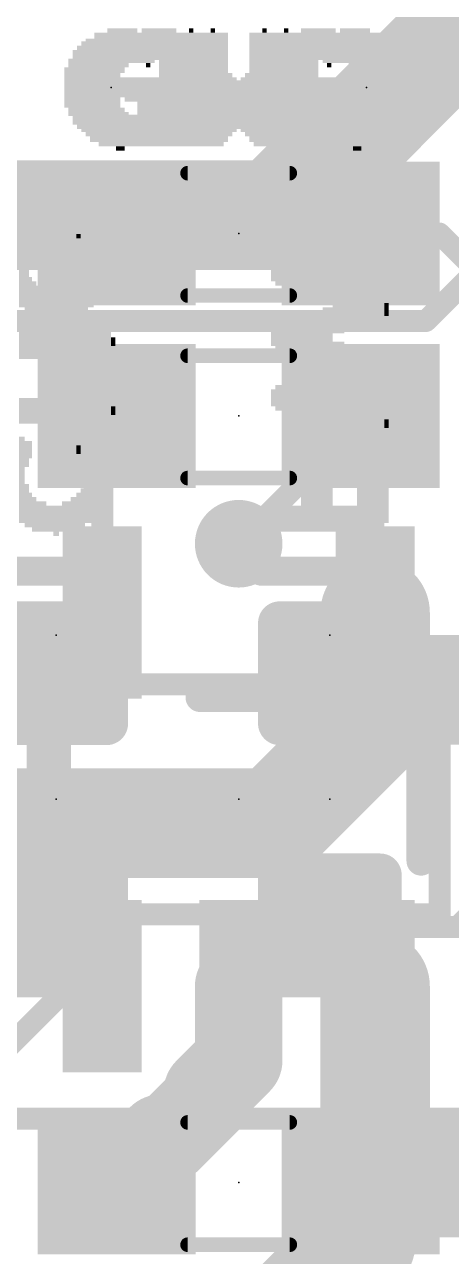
# Model space of a CAD drawing. Extents: x -6.3 to 43.3, y -21.6 to 50.8.
# Drawn here: x 25.18 to 28.15, y 6.98 to 15.55 of the extents above; entities that cross this region are included whole.
import ezdxf

# ---------------------------------------------------------------- set-up
doc = ezdxf.new("R2010")
doc.units = 0
for name, color, linetype in [('1', 12, 'CONTINUOUS'), ('16', 132, 'CONTINUOUS'), ('18', 110, 'CONTINUOUS'), ('21', 41, 'CONTINUOUS'), ('22', 40, 'CONTINUOUS'), ('23', 53, 'CONTINUOUS'), ('24', 53, 'CONTINUOUS'), ('51', 53, 'CONTINUOUS')]:
    doc.layers.add(name, color=color, linetype=linetype)

# ---------------------------------------------------------------- blocks, each defined once
blk = doc.blocks.new('RECT')
blk.add_solid([(-0.5, -0.5), (0.5, -0.5), (-0.5, 0.5), (0.5, 0.5)])
blk = doc.blocks.new('RECT160000X160000R30')
at = {"const_width": 0.15}
blk.add_lwpolyline([(0.425, -0.35), (0.425, 0.35, 0.4142), (0.35, 0.425), (-0.35, 0.425, 0.4142), (-0.425, 0.35), (-0.425, -0.35, 0.4142), (-0.35, -0.425), (0.35, -0.425, 0.4142)], format="xyb", close=True, dxfattribs=at)
blk.add_solid([(-0.3754, -0.3754), (0.3754, -0.3754), (-0.3754, 0.3754), (0.3754, 0.3754)])
blk = doc.blocks.new('ROUNDV')
at = {"const_width": 0.5}
blk.add_lwpolyline([(0, -0.25, 1), (0, 0.25, 1), (0, -0.25)], format="xyb", dxfattribs=at)

msp = doc.modelspace()

# ---------------------------------------------------------------- linework, layer by layer
at = {"layer": '1'}
for points, const_width in [([(27.94, 15.6711), (28.2695, 15.3416)], 0.1524), ([(23.71, 14.097), (25.82, 14.097)], 0.1524), ([(27.52, 14.097), (28.067, 14.097)], 0.1524), ([(28.067, 14.097), (28.702, 13.462)], 0.1524), ([(25.72, 12.727), (25.82, 12.827)], 0.1524), ([(27.52, 12.788), (26.67, 11.938)], 0.1524), ([(27.52, 12.827), (27.52, 12.788)], 0.1524), ([(25.72, 11.4601), (25.72, 12.727)], 0.1524), ([(27.62, 11.4601), (27.62, 10.922)], 0.762), ([(27.62, 10.922), (27.62, 10.6893)], 0.762), ([(29.122, 10.922), (27.62, 10.922)], 0.762), ([(27.62, 10.6893), (26.924, 9.9933)], 0.762), ([(24.511, 9.9933), (26.924, 9.9933)], 0.762), ([(27.62, 8.8599), (27.62, 7.593)], 0.762), ([(26.67, 8.8599), (26.67, 8.343)], 0.6096), ([(25.4892, 8.8599), (24.7319, 8.1026)], 0.1524), ([(25.72, 8.8599), (25.4892, 8.8599)], 0.1524), ([(26.67, 8.343), (26.4522, 8.1252)], 0.6096), ([(26.4522, 8.1252), (26.4522, 8.0705)], 0.6096), ([(26.4522, 8.0705), (26.1844, 7.8027)], 0.6096), ([(26.1297, 7.8027), (25.82, 7.493)], 0.6096), ([(26.1844, 7.8027), (26.1297, 7.8027)], 0.6096), ([(27.52, 7.493), (27.62, 7.593)], 0.762), ([(27.52, 7.073), (27.52, 7.493)], 0.762), ([(27.52, 7.493), (28.7866, 7.493)], 0.762), ([(27.52, 7.073), (26.797, 6.35)], 0.762)]:
    msp.add_lwpolyline(points, dxfattribs=dict(at, const_width=const_width))
for points, const_width in [([(25.82, 14.0589, 1), (25.82, 14.1351)], 0.0762), ([(27.52, 14.1351, 1), (27.52, 14.0589)], 0.0762), ([(28.0939, 14.1239, 1), (28.0401, 14.0701)], 0.0762), ([(28.067, 14.0589, 1), (28.067, 14.1351)], 0.0762), ([(25.8469, 12.8001, 1), (25.7931, 12.8539)], 0.0762), ([(27.5581, 12.827, 1), (27.4819, 12.827)], 0.0762), ([(27.5469, 12.7611, 1), (27.4931, 12.8149)], 0.0762), ([(25.7581, 12.727, 1), (25.6819, 12.727)], 0.0762), ([(25.6931, 12.7539, 1), (25.7469, 12.7001)], 0.0762), ([(27.4819, 12.788, 1), (27.5581, 12.788)], 0.0762), ([(26.6431, 11.9649, 1), (26.6969, 11.9111)], 0.0762), ([(27.8105, 11.4601, 1), (27.4295, 11.4601)], 0.381), ([(25.6819, 11.4601, 1), (25.7581, 11.4601)], 0.0762), ([(27.8105, 10.922, 1), (27.4295, 10.922)], 0.381), ([(27.62, 11.1125, 1), (27.62, 10.7315)], 0.381), ([(27.4295, 10.922, 1), (27.8105, 10.922)], 0.381), ([(27.7547, 10.5546, 1), (27.4853, 10.824)], 0.381), ([(27.4295, 10.6893, 1), (27.8105, 10.6893)], 0.381), ([(26.924, 9.8028, 1), (26.924, 10.1838)], 0.381), ([(26.7893, 10.128, 1), (27.0587, 9.8586)], 0.381), ([(27.8105, 8.8599, 1), (27.4295, 8.8599)], 0.381), ([(26.8224, 8.8599, 1), (26.5176, 8.8599)], 0.3048), ([(25.4892, 8.898, 1), (25.4892, 8.8218)], 0.0762), ([(25.5162, 8.833, 1), (25.4623, 8.8868)], 0.0762), ([(25.72, 8.8218, 1), (25.72, 8.898)], 0.0762), ([(26.7778, 8.2352, 1), (26.5622, 8.4508)], 0.3048), ([(26.5176, 8.343, 1), (26.8224, 8.343)], 0.3048), ([(26.6046, 8.1252, 1), (26.2998, 8.1252)], 0.3048), ([(26.3444, 8.233, 1), (26.56, 8.0174)], 0.3048), ([(26.56, 7.9628, 1), (26.3444, 8.1783)], 0.3048), ([(26.2998, 8.0705, 1), (26.6046, 8.0705)], 0.3048), ([(26.1297, 7.9551, 1), (26.1297, 7.6503)], 0.3048), ([(26.2375, 7.6949, 1), (26.0219, 7.9105)], 0.3048), ([(26.0766, 7.9105, 1), (26.2921, 7.6949)], 0.3048), ([(26.1844, 7.6503, 1), (26.1844, 7.9551)], 0.3048), ([(27.7547, 7.4583, 1), (27.4853, 7.7277)], 0.381), ([(27.7105, 7.493, 1), (27.3295, 7.493)], 0.381), ([(27.52, 7.6835, 1), (27.52, 7.3025)], 0.381), ([(27.3853, 7.6277, 1), (27.6547, 7.3583)], 0.381), ([(25.7122, 7.6008, 1), (25.9278, 7.3852)], 0.3048), ([(27.4295, 7.593, 1), (27.8105, 7.593)], 0.381), ([(27.6547, 6.9383, 1), (27.3853, 7.2077)], 0.381), ([(27.3295, 7.073, 1), (27.7105, 7.073)], 0.381)]:
    msp.add_lwpolyline(points, format="xyb", dxfattribs=dict(at, const_width=const_width))
at = {"layer": '16'}
for points, const_width in [([(29.21, 16.51), (26.924, 14.224)], 0.762), ([(27.9731, 13.4874), (29.9387, 15.453)], 0.1524), ([(26.924, 14.224), (20.828, 14.224)], 0.762), ([(23.495, 13.4874), (27.9731, 13.4874)], 0.1524), ([(25.4, 11.037), (24.8128, 11.6242)], 0.1524), ([(28.702, 9.779), (28.194, 9.271)], 0.1524), ([(25.158, 9.283), (24.511, 8.636)], 0.1524), ([(25.4, 9.283), (25.158, 9.283)], 0.1524), ([(27.317, 9.271), (27.305, 9.283)], 0.1524), ([(28.194, 9.271), (27.317, 9.271)], 0.1524), ([(23.2199, 7.9375), (28.8925, 7.9375)], 0.1524)]:
    msp.add_lwpolyline(points, dxfattribs=dict(at, const_width=const_width))
for points, const_width in [([(26.924, 14.0335, 1), (26.924, 14.4145)], 0.381), ([(26.7893, 14.3587, 1), (27.0587, 14.0893)], 0.381), ([(27.9461, 13.5143, 1), (28, 13.4605)], 0.0762), ([(27.9731, 13.4493, 1), (27.9731, 13.5255)], 0.0762), ([(25.3731, 11.0101, 1), (25.4269, 11.0639)], 0.0762), ([(25.158, 9.3211, 1), (25.158, 9.2449)], 0.0762), ([(25.1849, 9.2561, 1), (25.1311, 9.3099)], 0.0762), ([(25.4, 9.2449, 1), (25.4, 9.3211)], 0.0762), ([(27.3319, 9.3099, 1), (27.2781, 9.2561)], 0.0762), ([(27.317, 9.3091, 1), (27.317, 9.2329)], 0.0762), ([(27.2901, 9.2441, 1), (27.3439, 9.2979)], 0.0762), ([(28.1671, 9.2979, 1), (28.2209, 9.2441)], 0.0762)]:
    msp.add_lwpolyline(points, format="xyb", dxfattribs=dict(at, const_width=const_width))
at = {"layer": '21', "const_width": 0.2032}
for points in [[(26.4016, 10.8688), (26.9384, 10.8688)], [(25.4, 9.7306), (25.4, 10.5894)], [(27.94, 10.5894), (27.94, 9.7306)]]:
    msp.add_lwpolyline(points, dxfattribs=at)
at = {"layer": '21'}
for points, const_width in [([(26.4016, 10.9196, 1), (26.4016, 10.818)], 0.1016), ([(26.9384, 10.818, 1), (26.9384, 10.9196)], 0.1016), ([(25.4508, 10.5894, 1), (25.3492, 10.5894)], 0.1016), ([(27.9908, 10.5894, 1), (27.8892, 10.5894)], 0.1016), ([(25.3492, 9.7306, 1), (25.4508, 9.7306)], 0.1016), ([(27.8892, 9.7306, 1), (27.9908, 9.7306)], 0.1016), ([(25.0698, 9.0805, 1), (25.0698, 9.2075, 1), (25.0698, 9.0805)], 0.127)]:
    msp.add_lwpolyline(points, format="xyb", dxfattribs=dict(at, const_width=const_width))
at = {"layer": '22', "const_width": 0.2032}
for points in [[(25.8763, 11.7475), (24.9238, 11.7475)], [(27.7813, 11.7475), (26.8288, 11.7475)]]:
    msp.add_lwpolyline(points, dxfattribs=at)
at = {"layer": '22', "const_width": 0.1016}
for points in [[(25.8763, 11.6967, 1), (25.8763, 11.7983)], [(26.8288, 11.7983, 1), (26.8288, 11.6967)], [(27.7813, 11.6967, 1), (27.7813, 11.7983)]]:
    msp.add_lwpolyline(points, format="xyb", dxfattribs=at)
at = {"layer": '23'}
for p in [(27.559, 15.113), (26.67, 14.097), (26.67, 12.827), (26.67, 10.16), (26.67, 7.493)]:
    msp.add_point(p, dxfattribs=at)
at = {"layer": '24'}
for p in [(25.781, 15.113), (25.4, 11.303), (27.305, 11.303), (25.4, 10.16), (27.305, 10.16)]:
    msp.add_point(p, dxfattribs=at)
at = {"layer": '51'}
for points, const_width in [([(27.026, 14.516), (26.314, 14.516)], 0.1016), ([(27.026, 13.665), (26.314, 13.665)], 0.1016), ([(27.026, 13.246), (26.314, 13.246)], 0.1016), ([(27.026, 12.395), (26.314, 12.395)], 0.1016), ([(25.27, 10.96), (28.07, 10.96)], 0.1524), ([(25.27, 10.96), (25.27, 9.36)], 0.1524), ([(28.07, 10.96), (28.07, 9.36)], 0.1524), ([(28.07, 9.36), (25.27, 9.36)], 0.1524), ([(27.026, 7.912), (26.314, 7.912)], 0.1016), ([(27.026, 7.061), (26.314, 7.061)], 0.1016)]:
    msp.add_lwpolyline(points, dxfattribs=dict(at, const_width=const_width))
for points, const_width in [([(26.314, 14.5414, 1), (26.314, 14.4906)], 0.0508), ([(27.026, 14.4906, 1), (27.026, 14.5414)], 0.0508), ([(26.314, 13.6904, 1), (26.314, 13.6396)], 0.0508), ([(27.026, 13.6396, 1), (27.026, 13.6904)], 0.0508), ([(26.314, 13.2714, 1), (26.314, 13.2206)], 0.0508), ([(27.026, 13.2206, 1), (27.026, 13.2714)], 0.0508), ([(26.314, 12.4204, 1), (26.314, 12.3696)], 0.0508), ([(27.026, 12.3696, 1), (27.026, 12.4204)], 0.0508), ([(25.27, 10.9981, 1), (25.27, 10.9219)], 0.0762), ([(25.3081, 10.96, 1), (25.2319, 10.96)], 0.0762), ([(28.1081, 10.96, 1), (28.0319, 10.96)], 0.0762), ([(28.07, 10.9219, 1), (28.07, 10.9981)], 0.0762), ([(25.27, 9.3981, 1), (25.27, 9.3219)], 0.0762), ([(28.07, 9.3219, 1), (28.07, 9.3981)], 0.0762), ([(25.2319, 9.36, 1), (25.3081, 9.36)], 0.0762), ([(28.0319, 9.36, 1), (28.1081, 9.36)], 0.0762), ([(26.314, 7.9374, 1), (26.314, 7.8866)], 0.0508), ([(27.026, 7.8866, 1), (27.026, 7.9374)], 0.0508), ([(26.314, 7.0864, 1), (26.314, 7.0356)], 0.0508), ([(27.026, 7.0356, 1), (27.026, 7.0864)], 0.0508)]:
    msp.add_lwpolyline(points, format="xyb", dxfattribs=dict(at, const_width=const_width))

# ---------------------------------------------------------------- block references
at = {"layer": '1', "xscale": 1.1, "rotation": 180}
for p in [(25.82, 14.097), (27.52, 14.097), (25.82, 12.827), (27.52, 12.827), (25.82, 7.493), (27.52, 7.493)]:
    msp.add_blockref('RECT', p, dxfattribs=at)
at = {"layer": '1', "xscale": 0.55, "yscale": 1.2}
for p in [(25.72, 11.4601), (27.62, 11.4601), (25.72, 8.8599), (26.67, 8.8599), (27.62, 8.8599)]:
    msp.add_blockref('RECT', p, dxfattribs=at)
at = {"layer": '16', "rotation": 180}
for p in [(25.4, 11.037), (27.305, 11.037), (25.4, 9.283), (27.305, 9.283)]:
    msp.add_blockref('RECT160000X160000R30', p, dxfattribs=at)
at = {"layer": '18', "xscale": 0.6096, "yscale": 0.6096}
msp.add_blockref('ROUNDV', (26.67, 11.938), dxfattribs=at)
msp.add_blockref('ROUNDV', (26.67, 11.938), dxfattribs=at)
at = {"layer": '21'}
for p, xscale, yscale in [((25.86, 15.508), 0.21, 0.03), ((26.34, 15.508), 0.03, 0.03), ((26.85, 15.508), 0.03, 0.03), ((27.225, 15.508), 0.24, 0.03), ((25.845, 15.418), 0.54, 0.03), ((25.845, 15.438), 0.48, 0.03), ((25.845, 15.473), 0.36, 0.04), ((26.34, 15.438), 0.21, 0.03), ((26.355, 15.418), 0.24, 0.03), ((26.34, 15.473), 0.15, 0.04), ((26.835, 15.473), 0.18, 0.04), ((26.835, 15.438), 0.18, 0.03), ((26.85, 15.418), 0.21, 0.03), ((27.27, 15.438), 0.51, 0.03), ((27.3, 15.418), 0.57, 0.03), ((27.255, 15.473), 0.42, 0.04), ((25.815, 15.353), 0.6, 0.04), ((25.845, 15.388), 0.6, 0.03), ((26.37, 15.388), 0.27, 0.03), ((26.37, 15.353), 0.27, 0.04), ((26.85, 15.388), 0.21, 0.03), ((26.85, 15.353), 0.21, 0.04), ((27.315, 15.388), 0.6, 0.03), ((27.33, 15.353), 0.63, 0.04), ((25.62, 15.298), 0.27, 0.03), ((25.605, 15.268), 0.24, 0.03), ((25.815, 15.318), 0.6, 0.03), ((26.025, 15.298), 0.12, 0.03), ((26.04, 15.268), 0.03, 0.03), ((26.385, 15.318), 0.3, 0.03), ((26.4, 15.298), 0.33, 0.03), ((26.415, 15.268), 0.36, 0.03), ((26.85, 15.318), 0.21, 0.03), ((26.85, 15.298), 0.21, 0.03), ((26.85, 15.268), 0.21, 0.03), ((27.33, 15.318), 0.63, 0.03), ((27.12, 15.298), 0.21, 0.03), ((27.12, 15.268), 0.21, 0.03), ((27.525, 15.298), 0.3, 0.03), ((27.555, 15.268), 0.24, 0.03), ((25.575, 15.233), 0.24, 0.04), ((25.56, 15.198), 0.21, 0.03), ((25.56, 15.168), 0.21, 0.03), ((25.98, 15.168), 0.33, 0.03), ((26.415, 15.233), 0.36, 0.04), ((26.43, 15.198), 0.39, 0.03), ((26.445, 15.168), 0.42, 0.03), ((26.85, 15.233), 0.21, 0.04), ((26.85, 15.198), 0.21, 0.03), ((26.85, 15.168), 0.21, 0.03), ((27.12, 15.233), 0.21, 0.04), ((27.12, 15.198), 0.21, 0.03), ((27.12, 15.168), 0.21, 0.03), ((27.585, 15.233), 0.24, 0.04), ((27.6, 15.198), 0.21, 0.03), ((27.6, 15.168), 0.21, 0.03), ((25.56, 15.148), 0.21, 0.03), ((25.56, 15.113), 0.21, 0.04), ((25.56, 15.078), 0.21, 0.03), ((25.965, 15.113), 0.36, 0.04), ((25.98, 15.148), 0.33, 0.03), ((25.995, 15.078), 0.36, 0.03), ((26.46, 15.148), 0.45, 0.03), ((26.34, 15.113), 0.21, 0.04), ((26.34, 15.078), 0.21, 0.03), ((26.58, 15.113), 0.21, 0.04), ((26.595, 15.078), 0.24, 0.03), ((26.85, 15.148), 0.21, 0.03), ((26.85, 15.113), 0.21, 0.04), ((26.85, 15.078), 0.21, 0.03), ((27.12, 15.148), 0.21, 0.03), ((27.12, 15.113), 0.21, 0.04), ((27.12, 15.078), 0.21, 0.03), ((27.615, 15.148), 0.18, 0.03), ((27.63, 15.113), 0.21, 0.04), ((27.615, 15.078), 0.18, 0.03), ((25.56, 15.058), 0.21, 0.03), ((25.56, 15.028), 0.21, 0.03), ((25.575, 14.993), 0.24, 0.04), ((25.995, 15.058), 0.36, 0.03), ((26.025, 15.028), 0.3, 0.03), ((26.07, 14.993), 0.21, 0.04), ((26.34, 15.058), 0.21, 0.03), ((26.34, 15.028), 0.21, 0.03), ((26.34, 14.993), 0.21, 0.04), ((26.73, 15.058), 0.45, 0.03), ((26.745, 15.028), 0.42, 0.03), ((26.76, 14.993), 0.39, 0.04), ((27.12, 15.058), 0.21, 0.03), ((27.12, 15.028), 0.21, 0.03), ((27.12, 14.993), 0.21, 0.04), ((27.6, 15.028), 0.21, 0.03), ((27.6, 14.993), 0.21, 0.04), ((27.615, 15.058), 0.18, 0.03), ((25.59, 14.958), 0.21, 0.03), ((25.605, 14.928), 0.24, 0.03), ((25.65, 14.908), 0.27, 0.03), ((26.055, 14.908), 0.24, 0.03), ((26.07, 14.958), 0.21, 0.03), ((26.07, 14.928), 0.21, 0.03), ((26.34, 14.958), 0.21, 0.03), ((26.34, 14.928), 0.21, 0.03), ((26.34, 14.908), 0.21, 0.03), ((26.76, 14.958), 0.39, 0.03), ((26.775, 14.928), 0.36, 0.03), ((26.79, 14.908), 0.33, 0.03), ((27.12, 14.958), 0.21, 0.03), ((27.12, 14.928), 0.21, 0.03), ((27.345, 14.908), 0.66, 0.03), ((27.555, 14.928), 0.24, 0.03), ((27.585, 14.958), 0.24, 0.03), ((25.845, 14.873), 0.66, 0.04), ((25.845, 14.838), 0.6, 0.03), ((25.86, 14.818), 0.57, 0.03), ((26.34, 14.873), 0.21, 0.04), ((26.34, 14.838), 0.21, 0.03), ((26.34, 14.818), 0.21, 0.03), ((26.805, 14.873), 0.3, 0.04), ((26.805, 14.838), 0.3, 0.03), ((26.82, 14.818), 0.27, 0.03), ((27.33, 14.873), 0.63, 0.04), ((27.315, 14.838), 0.6, 0.03), ((27.3, 14.818), 0.57, 0.03), ((25.86, 14.788), 0.51, 0.03), ((25.86, 14.753), 0.45, 0.04), ((26.34, 14.788), 0.21, 0.03), ((26.34, 14.753), 0.21, 0.04), ((26.835, 14.788), 0.24, 0.03), ((26.835, 14.753), 0.18, 0.04), ((27.285, 14.788), 0.54, 0.03), ((27.255, 14.753), 0.48, 0.04), ((25.86, 14.718), 0.33, 0.03), ((25.845, 14.688), 0.06, 0.03), ((26.34, 14.718), 0.15, 0.03), ((26.85, 14.718), 0.15, 0.03), ((27.24, 14.718), 0.39, 0.03)]:
    msp.add_blockref('RECT', p, dxfattribs=dict(at, xscale=xscale, yscale=yscale))
at = {"layer": '22'}
for p, xscale, yscale, rotation in [((26.115, 15.508), 0.24, 0.03, 180), ((26.49, 15.508), 0.03, 0.03, 180), ((27, 15.508), 0.03, 0.03, 180), ((27.48, 15.508), 0.21, 0.03, 180), ((26.04, 15.418), 0.57, 0.03, 180), ((26.07, 15.438), 0.51, 0.03, 180), ((26.085, 15.473), 0.42, 0.04, 180), ((26.49, 15.418), 0.21, 0.03, 180), ((26.505, 15.473), 0.18, 0.04, 180), ((26.505, 15.438), 0.18, 0.03, 180), ((26.985, 15.418), 0.24, 0.03, 180), ((27, 15.438), 0.21, 0.03, 180), ((27, 15.473), 0.15, 0.04, 180), ((27.495, 15.418), 0.54, 0.03, 180), ((27.495, 15.438), 0.48, 0.03, 180), ((27.495, 15.473), 0.36, 0.04, 180), ((26.01, 15.353), 0.63, 0.04, 180), ((26.025, 15.388), 0.6, 0.03, 180), ((26.49, 15.388), 0.21, 0.03, 180), ((26.49, 15.353), 0.21, 0.04, 180), ((26.97, 15.388), 0.27, 0.03, 180), ((26.97, 15.353), 0.27, 0.04, 180), ((27.495, 15.388), 0.6, 0.03, 180), ((27.525, 15.353), 0.6, 0.04, 180), ((25.815, 15.298), 0.3, 0.03, 180), ((25.785, 15.268), 0.24, 0.03, 180), ((26.01, 15.318), 0.63, 0.03, 180), ((26.22, 15.298), 0.21, 0.03, 180), ((26.22, 15.268), 0.21, 0.03, 180), ((26.49, 15.318), 0.21, 0.03, 180), ((26.49, 15.298), 0.21, 0.03, 180), ((26.49, 15.268), 0.21, 0.03, 180), ((26.925, 15.268), 0.36, 0.03, 180), ((26.94, 15.298), 0.33, 0.03, 180), ((26.955, 15.318), 0.3, 0.03, 180), ((27.525, 15.318), 0.6, 0.03, 180), ((27.315, 15.298), 0.12, 0.03, 180), ((27.3, 15.268), 0.03, 0.03, 180), ((27.72, 15.298), 0.27, 0.03, 180), ((27.735, 15.268), 0.24, 0.03, 180), ((25.755, 15.233), 0.24, 0.04, 180), ((25.74, 15.198), 0.21, 0.03, 180), ((25.74, 15.168), 0.21, 0.03, 180), ((26.22, 15.233), 0.21, 0.04, 180), ((26.22, 15.198), 0.21, 0.03, 180), ((26.22, 15.168), 0.21, 0.03, 180), ((26.49, 15.233), 0.21, 0.04, 180), ((26.49, 15.198), 0.21, 0.03, 180), ((26.49, 15.168), 0.21, 0.03, 180), ((26.895, 15.168), 0.42, 0.03, 180), ((26.91, 15.198), 0.39, 0.03, 180), ((26.925, 15.233), 0.36, 0.04, 180), ((27.36, 15.168), 0.33, 0.03, 180), ((27.765, 15.233), 0.24, 0.04, 180), ((27.78, 15.198), 0.21, 0.03, 180), ((27.78, 15.168), 0.21, 0.03, 180), ((25.71, 15.113), 0.21, 0.04, 180), ((25.725, 15.148), 0.18, 0.03, 180), ((25.725, 15.078), 0.18, 0.03, 180), ((26.22, 15.148), 0.21, 0.03, 180), ((26.22, 15.113), 0.21, 0.04, 180), ((26.22, 15.078), 0.21, 0.03, 180), ((26.49, 15.148), 0.21, 0.03, 180), ((26.49, 15.113), 0.21, 0.04, 180), ((26.49, 15.078), 0.21, 0.03, 180), ((26.745, 15.078), 0.24, 0.03, 180), ((26.88, 15.148), 0.45, 0.03, 180), ((26.76, 15.113), 0.21, 0.04, 180), ((27, 15.113), 0.21, 0.04, 180), ((27, 15.078), 0.21, 0.03, 180), ((27.345, 15.078), 0.36, 0.03, 180), ((27.36, 15.148), 0.33, 0.03, 180), ((27.375, 15.113), 0.36, 0.04, 180), ((27.78, 15.148), 0.21, 0.03, 180), ((27.78, 15.113), 0.21, 0.04, 180), ((27.78, 15.078), 0.21, 0.03, 180), ((25.725, 15.058), 0.18, 0.03, 180), ((25.74, 15.028), 0.21, 0.03, 180), ((25.74, 14.993), 0.21, 0.04, 180), ((26.22, 15.058), 0.21, 0.03, 180), ((26.22, 15.028), 0.21, 0.03, 180), ((26.22, 14.993), 0.21, 0.04, 180), ((26.61, 15.058), 0.45, 0.03, 180), ((26.595, 15.028), 0.42, 0.03, 180), ((26.58, 14.993), 0.39, 0.04, 180), ((27, 15.058), 0.21, 0.03, 180), ((27, 15.028), 0.21, 0.03, 180), ((27, 14.993), 0.21, 0.04, 180), ((27.345, 15.058), 0.36, 0.03, 180), ((27.315, 15.028), 0.3, 0.03, 180), ((27.27, 14.993), 0.21, 0.04, 180), ((27.765, 14.993), 0.24, 0.04, 180), ((27.78, 15.058), 0.21, 0.03, 180), ((27.78, 15.028), 0.21, 0.03, 180), ((25.755, 14.958), 0.24, 0.03, 180), ((25.785, 14.928), 0.24, 0.03, 180), ((25.995, 14.908), 0.66, 0.03, 180), ((26.22, 14.958), 0.21, 0.03, 180), ((26.22, 14.928), 0.21, 0.03, 180), ((26.58, 14.958), 0.39, 0.03, 180), ((26.565, 14.928), 0.36, 0.03, 180), ((26.55, 14.908), 0.33, 0.03, 180), ((27, 14.958), 0.21, 0.03, 180), ((27, 14.928), 0.21, 0.03, 180), ((27, 14.908), 0.21, 0.03, 180), ((27.27, 14.958), 0.21, 0.03, 180), ((27.27, 14.928), 0.21, 0.03, 180), ((27.285, 14.908), 0.24, 0.03, 180), ((27.69, 14.908), 0.27, 0.03, 180), ((27.735, 14.928), 0.24, 0.03, 180), ((27.75, 14.958), 0.21, 0.03, 180), ((26.01, 14.873), 0.63, 0.04, 180), ((26.025, 14.838), 0.6, 0.03, 180), ((26.04, 14.818), 0.57, 0.03, 180), ((26.535, 14.873), 0.3, 0.04, 180), ((26.535, 14.838), 0.3, 0.03, 180), ((26.52, 14.818), 0.27, 0.03, 180), ((27, 14.873), 0.21, 0.04, 180), ((27, 14.838), 0.21, 0.03, 180), ((27, 14.818), 0.21, 0.03, 180), ((27.495, 14.873), 0.66, 0.04, 180), ((27.495, 14.838), 0.6, 0.03, 180), ((27.48, 14.818), 0.57, 0.03, 180), ((26.055, 14.788), 0.54, 0.03, 180), ((26.085, 14.753), 0.48, 0.04, 180), ((26.505, 14.788), 0.24, 0.03, 180), ((26.505, 14.753), 0.18, 0.04, 180), ((27, 14.788), 0.21, 0.03, 180), ((27, 14.753), 0.21, 0.04, 180), ((27.48, 14.788), 0.51, 0.03, 180), ((27.48, 14.753), 0.45, 0.04, 180), ((26.1, 14.718), 0.39, 0.03, 180), ((26.49, 14.718), 0.15, 0.03, 180), ((27, 14.718), 0.15, 0.03, 180), ((27.48, 14.718), 0.33, 0.03, 180), ((27.495, 14.688), 0.06, 0.03, 180), ((26.91, 14.258), 0.15, 0.03, 90), ((26.945, 14.273), 0.18, 0.04, 90), ((26.98, 14.258), 0.21, 0.03, 90), ((27.01, 14.258), 0.21, 0.03, 90), ((27.03, 14.243), 0.24, 0.03, 90), ((27.065, 14.228), 0.21, 0.04, 90), ((27.1, 14.228), 0.21, 0.03, 90), ((27.25, 14.033), 0.6, 0.03, 90), ((27.27, 14.033), 0.6, 0.03, 90), ((27.305, 14.048), 0.63, 0.04, 90), ((27.34, 14.243), 0.24, 0.03, 90), ((27.36, 14.258), 0.21, 0.03, 90), ((27.39, 14.258), 0.21, 0.03, 90), ((27.425, 14.258), 0.21, 0.04, 90), ((27.46, 14.258), 0.21, 0.03, 90), ((27.49, 14.243), 0.24, 0.03, 90), ((27.51, 14.033), 0.6, 0.03, 90), ((27.545, 14.033), 0.6, 0.04, 90), ((27.12, 14.018), 0.57, 0.03, 90), ((27.15, 14.018), 0.57, 0.03, 90), ((27.185, 14.018), 0.57, 0.04, 90), ((27.22, 14.018), 0.57, 0.03, 90), ((27.58, 14.018), 0.57, 0.03, 90), ((27.61, 14.003), 0.54, 0.03, 90), ((27.63, 13.988), 0.51, 0.03, 90), ((25.16, 13.898), 0.63, 0.04, 90), ((25.195, 14.093), 0.24, 0.03, 90), ((25.215, 14.108), 0.21, 0.03, 90), ((25.245, 14.108), 0.21, 0.03, 90), ((25.28, 14.108), 0.21, 0.04, 90), ((25.315, 14.063), 0.3, 0.03, 90), ((25.345, 14.033), 0.36, 0.03, 90), ((25.365, 14.033), 0.36, 0.03, 90), ((25.4, 14.033), 0.36, 0.04, 90), ((25.435, 14.033), 0.36, 0.03, 90), ((25.455, 14.033), 0.3, 0.03, 90), ((25.585, 14.078), 0.15, 0.03, 90), ((25.605, 13.853), 0.6, 0.03, 90), ((25.64, 13.883), 0.6, 0.04, 90), ((25.675, 13.898), 0.57, 0.03, 90), ((25.705, 13.913), 0.54, 0.03, 90), ((25.725, 13.913), 0.48, 0.03, 90), ((27.665, 13.988), 0.45, 0.04, 90), ((25.555, 14.078), 0.03, 0.03, 90), ((25.76, 13.913), 0.36, 0.04, 90), ((27.7, 13.958), 0.27, 0.03, 90), ((25.795, 13.898), 0.21, 0.03, 90), ((26.91, 13.838), 0.15, 0.03, 90), ((26.945, 13.838), 0.21, 0.04, 90), ((26.98, 13.838), 0.21, 0.03, 90), ((27.01, 13.838), 0.21, 0.03, 90), ((27.03, 13.838), 0.21, 0.03, 90), ((27.065, 13.838), 0.21, 0.04, 90), ((27.1, 13.838), 0.21, 0.03, 90), ((27.34, 13.838), 0.21, 0.03, 90), ((27.36, 13.838), 0.21, 0.03, 90), ((27.39, 13.838), 0.21, 0.03, 90), ((27.425, 13.838), 0.21, 0.04, 90), ((27.46, 13.838), 0.21, 0.03, 90), ((27.49, 13.838), 0.21, 0.03, 90), ((25.195, 13.703), 0.3, 0.03, 90), ((25.215, 13.673), 0.24, 0.03, 90), ((25.245, 13.643), 0.24, 0.03, 90), ((25.28, 13.628), 0.21, 0.04, 90), ((25.315, 13.628), 0.21, 0.03, 90), ((25.485, 13.628), 0.21, 0.03, 90), ((25.52, 13.628), 0.21, 0.04, 90), ((25.555, 13.643), 0.24, 0.03, 90), ((25.585, 13.673), 0.24, 0.03, 90), ((25.345, 13.598), 0.21, 0.03, 90), ((25.365, 13.598), 0.21, 0.03, 90), ((25.4, 13.598), 0.21, 0.04, 90), ((25.435, 13.598), 0.21, 0.03, 90), ((25.455, 13.598), 0.21, 0.03, 90), ((27.425, 13.538), 0.21, 0.04, 90), ((27.46, 13.538), 0.21, 0.03, 90), ((27.49, 13.538), 0.21, 0.03, 90), ((27.51, 13.568), 0.21, 0.03, 90), ((27.545, 13.568), 0.21, 0.04, 90), ((27.58, 13.568), 0.21, 0.03, 90), ((27.61, 13.598), 0.21, 0.03, 90), ((27.63, 13.583), 0.18, 0.03, 90), ((27.665, 13.583), 0.18, 0.04, 90), ((27.185, 13.373), 0.36, 0.04, 90), ((27.22, 13.373), 0.36, 0.03, 90), ((27.25, 13.373), 0.36, 0.03, 90), ((27.27, 13.163), 0.84, 0.03, 90), ((27.305, 13.163), 0.84, 0.04, 90), ((27.34, 13.508), 0.21, 0.03, 90), ((27.36, 13.508), 0.21, 0.03, 90), ((27.39, 13.508), 0.21, 0.03, 90), ((27.7, 13.568), 0.09, 0.03, 90), ((26.945, 13.373), 0.18, 0.04, 90), ((26.98, 13.373), 0.18, 0.03, 90), ((27.01, 13.373), 0.24, 0.03, 90), ((27.03, 13.373), 0.24, 0.03, 90), ((27.065, 13.373), 0.24, 0.04, 90), ((27.1, 13.373), 0.3, 0.03, 90), ((27.12, 13.373), 0.3, 0.03, 90), ((27.15, 13.373), 0.3, 0.03, 90), ((25.16, 13.328), 0.21, 0.04, 90), ((25.195, 13.328), 0.21, 0.03, 90), ((25.215, 13.328), 0.21, 0.03, 90), ((25.245, 13.328), 0.21, 0.03, 90), ((25.28, 13.328), 0.21, 0.04, 90), ((25.315, 13.103), 0.66, 0.03, 90), ((25.345, 13.103), 0.66, 0.03, 90), ((25.365, 13.103), 0.66, 0.03, 90), ((25.4, 13.103), 0.66, 0.04, 90), ((25.435, 13.103), 0.66, 0.03, 90), ((25.455, 13.103), 0.66, 0.03, 90), ((25.485, 13.328), 0.21, 0.03, 90), ((25.52, 13.328), 0.21, 0.04, 90), ((25.555, 13.328), 0.21, 0.03, 90), ((25.585, 13.328), 0.21, 0.03, 90), ((25.605, 13.328), 0.21, 0.03, 90), ((25.64, 13.328), 0.21, 0.04, 90), ((25.675, 13.328), 0.21, 0.03, 90), ((25.705, 13.328), 0.21, 0.03, 90), ((25.725, 13.343), 0.18, 0.03, 90), ((25.76, 13.343), 0.18, 0.04, 90), ((25.795, 13.343), 0.06, 0.03, 90), ((26.91, 13.373), 0.12, 0.03, 90), ((27.34, 13.148), 0.39, 0.03, 90), ((27.36, 13.163), 0.36, 0.03, 90), ((27.39, 13.163), 0.36, 0.03, 90), ((27.425, 13.148), 0.33, 0.04, 90), ((27.46, 13.163), 0.3, 0.03, 90), ((27.49, 13.163), 0.3, 0.03, 90), ((27.51, 13.148), 0.27, 0.03, 90), ((27.545, 13.163), 0.24, 0.04, 90), ((27.58, 13.163), 0.24, 0.03, 90), ((27.61, 13.148), 0.21, 0.03, 90), ((27.63, 13.163), 0.18, 0.03, 90), ((27.665, 13.163), 0.12, 0.04, 90), ((27.185, 12.953), 0.36, 0.04, 90), ((27.22, 12.953), 0.36, 0.03, 90), ((27.25, 12.938), 0.39, 0.03, 90), ((26.945, 12.953), 0.18, 0.04, 90), ((26.98, 12.953), 0.18, 0.03, 90), ((27.01, 12.953), 0.24, 0.03, 90), ((27.03, 12.953), 0.24, 0.03, 90), ((27.065, 12.953), 0.24, 0.04, 90), ((27.1, 12.953), 0.3, 0.03, 90), ((27.12, 12.953), 0.3, 0.03, 90), ((27.15, 12.953), 0.3, 0.03, 90), ((25.16, 12.863), 0.18, 0.04, 90), ((25.195, 12.863), 0.18, 0.03, 90), ((25.215, 12.863), 0.18, 0.03, 90), ((25.245, 12.863), 0.18, 0.03, 90), ((25.28, 12.863), 0.18, 0.04, 90), ((25.485, 12.863), 0.18, 0.03, 90), ((25.52, 12.863), 0.18, 0.04, 90), ((25.555, 12.863), 0.18, 0.03, 90), ((25.585, 12.863), 0.18, 0.03, 90), ((25.605, 12.863), 0.18, 0.03, 90), ((25.64, 12.863), 0.18, 0.04, 90), ((25.675, 12.863), 0.18, 0.03, 90), ((25.705, 12.863), 0.18, 0.03, 90), ((25.725, 12.863), 0.18, 0.03, 90), ((25.76, 12.863), 0.18, 0.04, 90), ((26.91, 12.953), 0.12, 0.03, 90), ((25.795, 12.863), 0.06, 0.03, 90), ((27.34, 12.818), 0.21, 0.03, 90), ((27.36, 12.818), 0.21, 0.03, 90), ((27.39, 12.818), 0.21, 0.03, 90), ((27.425, 12.788), 0.21, 0.04, 90), ((27.46, 12.788), 0.21, 0.03, 90), ((27.49, 12.788), 0.21, 0.03, 90), ((27.51, 12.758), 0.21, 0.03, 90), ((27.545, 12.758), 0.21, 0.04, 90), ((27.58, 12.758), 0.21, 0.03, 90), ((27.61, 12.728), 0.21, 0.03, 90), ((27.63, 12.728), 0.21, 0.03, 90), ((27.665, 12.743), 0.18, 0.04, 90), ((27.7, 12.773), 0.06, 0.03, 90), ((25.16, 12.383), 0.6, 0.04, 90), ((25.195, 12.563), 0.18, 0.03, 90), ((25.215, 12.593), 0.12, 0.03, 90), ((25.555, 12.593), 0.06, 0.03, 90), ((25.585, 12.578), 0.15, 0.03, 90), ((25.605, 12.383), 0.6, 0.03, 90), ((25.64, 12.383), 0.6, 0.04, 90), ((25.675, 12.398), 0.57, 0.03, 90), ((25.705, 12.413), 0.54, 0.03, 90), ((25.725, 12.428), 0.45, 0.03, 90), ((27.305, 12.323), 0.6, 0.04, 90), ((27.34, 12.518), 0.21, 0.03, 90), ((27.36, 12.518), 0.21, 0.03, 90), ((27.39, 12.533), 0.18, 0.03, 90), ((27.425, 12.533), 0.18, 0.04, 90), ((27.46, 12.518), 0.21, 0.03, 90), ((27.49, 12.503), 0.24, 0.03, 90), ((27.51, 12.323), 0.6, 0.03, 90), ((25.76, 12.428), 0.33, 0.04, 90), ((27.185, 12.278), 0.51, 0.04, 90), ((27.22, 12.293), 0.54, 0.03, 90), ((27.25, 12.308), 0.57, 0.03, 90), ((27.27, 12.308), 0.57, 0.03, 90), ((27.545, 12.308), 0.57, 0.04, 90), ((27.58, 12.308), 0.57, 0.03, 90), ((27.61, 12.293), 0.54, 0.03, 90), ((27.63, 12.278), 0.51, 0.03, 90), ((25.795, 12.428), 0.15, 0.03, 90), ((27.15, 12.248), 0.45, 0.03, 90), ((27.665, 12.248), 0.45, 0.04, 90), ((25.195, 12.203), 0.3, 0.03, 90), ((27.12, 12.218), 0.39, 0.03, 90), ((27.7, 12.218), 0.27, 0.03, 90), ((25.215, 12.173), 0.24, 0.03, 90), ((25.245, 12.143), 0.24, 0.03, 90), ((25.52, 12.143), 0.24, 0.04, 90), ((25.555, 12.173), 0.24, 0.03, 90), ((25.585, 12.188), 0.27, 0.03, 90), ((25.28, 12.128), 0.21, 0.04, 90), ((25.315, 12.128), 0.21, 0.03, 90), ((25.345, 12.113), 0.18, 0.03, 90), ((25.365, 12.113), 0.18, 0.03, 90), ((25.4, 12.098), 0.21, 0.04, 90), ((25.435, 12.113), 0.18, 0.03, 90), ((25.455, 12.128), 0.21, 0.03, 90), ((25.485, 12.128), 0.21, 0.03, 90), ((26.91, 12.113), 0.12, 0.03, 90), ((26.945, 12.113), 0.18, 0.04, 90), ((26.98, 12.113), 0.18, 0.03, 90), ((27.01, 12.113), 0.18, 0.03, 90), ((27.03, 12.113), 0.18, 0.03, 90), ((27.065, 12.113), 0.18, 0.04, 90), ((27.1, 12.113), 0.18, 0.03, 90), ((27.34, 12.113), 0.18, 0.03, 90), ((27.36, 12.113), 0.18, 0.03, 90), ((27.39, 12.113), 0.18, 0.03, 90), ((27.425, 12.113), 0.18, 0.04, 90), ((27.46, 12.113), 0.18, 0.03, 90), ((27.49, 12.113), 0.18, 0.03, 90)]:
    msp.add_blockref('RECT', p, dxfattribs=dict(at, xscale=xscale, yscale=yscale, rotation=rotation))
at = {"layer": '51', "xscale": 0.5001, "yscale": 0.95, "rotation": 180}
for p in [(26.0898, 14.0919), (27.2582, 14.0919), (26.0898, 12.8219), (27.2582, 12.8219), (26.0898, 7.4879), (27.2582, 7.4879)]:
    msp.add_blockref('RECT', p, dxfattribs=at)
at = {"layer": '51', "xscale": 0.5, "yscale": 0.65}
for p in [(25.72, 11.335), (27.62, 11.335), (25.72, 8.985), (26.67, 8.985), (27.62, 8.985)]:
    msp.add_blockref('RECT', p, dxfattribs=at)

doc.saveas('drawing.dxf')
